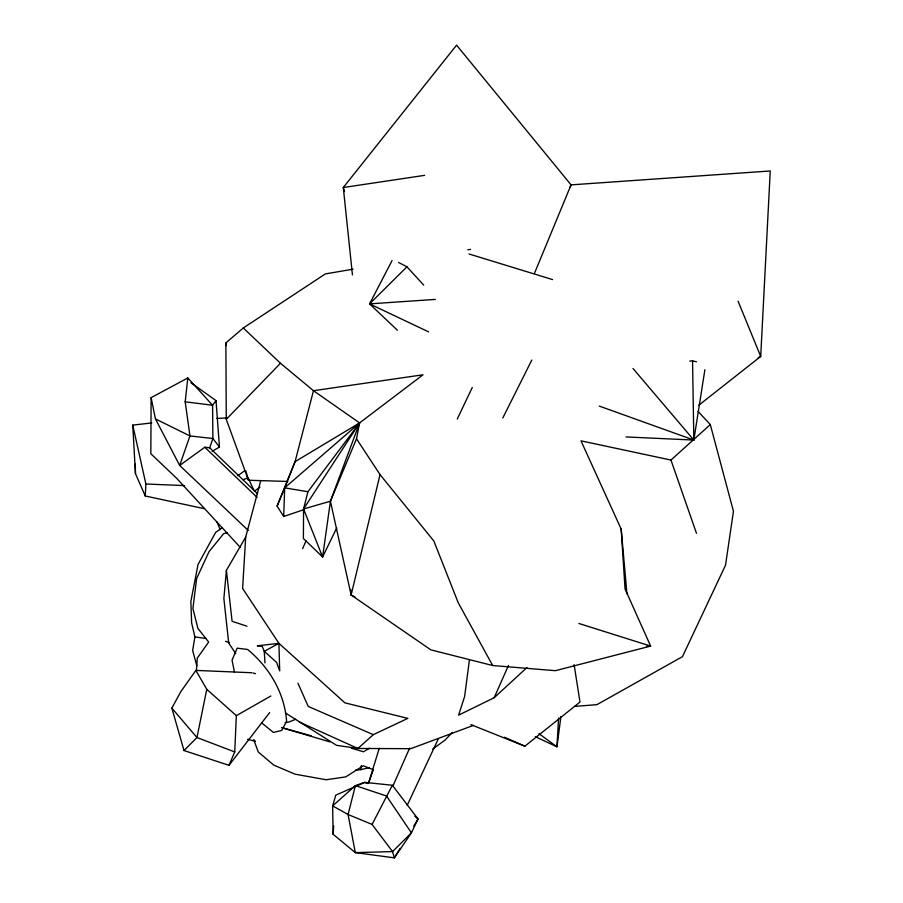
<?xml version="1.0" encoding="UTF-8"?>
<svg xmlns="http://www.w3.org/2000/svg" width="903" height="903" viewBox="0 0 903 903"><rect width="100%" height="100%" fill="white"/><g stroke="black" fill="none" stroke-linecap="round" stroke-linejoin="round"><path stroke-width="1.35" d="M257.411 493.659L209.71 447.809L212.894 438.542L212.577 405.233L187.801 377.985L151.117 397.647L150.835 453.757L176.604 478.251L240.39 547.5M287.843 481.457L248.472 480.249L226.269 419.331L225.874 342.914L243.302 327.958L280.472 363.266L313.476 390.706L423.022 374.79L359.586 422.92L307.923 491.729L303.566 508.953L303.397 538.515L322.608 556.959L336.751 527.883M283.689 516.471L284.682 487.834L295.067 461.681L313.476 390.706L359.586 422.92L356.504 438.813L330.43 501.221L322.608 556.959L303.566 508.953L359.586 422.92L295.067 461.681L277.097 506.075L283.689 516.471L303.408 509.823M229.001 765.326L234.735 751.928L236.349 715.661L206.776 689.316L195.883 670.41L180.803 691.63L171.863 708.144L183.998 750.528L229.001 765.326L269.681 712.546M204.01 508.626L145.281 495.984L145.88 483.997L132.752 425.099L151.817 422.943M558.596 718.111L556.959 746.826L535.355 736.713M260.809 480.452L245.695 537.082L242.614 588.474L278.914 643.342L344.912 702.85L407.84 718.37L373.311 734.658L357.938 748.485L336.503 745.314L285.404 712.941M333.128 834.259L332.643 805.894L355.398 785.61L364.744 782.37L392.353 785.26L418.033 818.987L411.418 832.837L394.329 857.85L355.308 852.613L333.128 834.259L333.692 825.884M196.335 671.584L197.294 658.118L208.649 642.067L197.892 628.364L192.903 608.577L196.628 578.507L209.033 551.654L223.617 533.707L227.522 532.522M245.695 537.082L226.393 570.391L223.876 598.599L228.707 643.094L235.796 653.625M248.201 530.411L179.674 465.463L189.946 435.923L185.194 401.824L187.801 377.985M469.413 659.98L464.627 696.484L458.611 715.131L494.189 697.714L527.025 667.475M560.932 716.497L556.959 746.826L539.035 733.676M355.455 770.135L360.794 769.683L361.369 765.496M626.016 436.939L693.831 440.054L704.882 369.756M222.431 527.634L215.715 532.296L198.039 564.465L190.86 601.522L191.628 622.878L194.901 636.931L192.632 650.453L196.843 665.838M206.776 689.316L196.967 737.537L183.998 750.528M356.504 438.813L380.039 474.594L351.132 595.032L430.866 649.867L492.666 665.522L555.379 670.692L650.634 646.085L625.045 588.925L621.196 529.135L580.99 440.845L670.963 460.056L710.3 424.568L698.008 411.339M368.548 783.206L379.204 748.373M368.548 783.003L373.221 770.045M354.935 596.86L351.132 595.032L330.43 501.221L359.586 422.92L284.682 487.834L277.097 506.075M570.041 187.474L571.057 184.867L456.579 45.15L343.298 187.519L352.452 274.941M534.678 272.83L571.057 184.867L770.248 170.972L760.71 356.437L698.911 405.131M302.618 548.663L306.004 540.908M392.782 786.332L409.691 748M494.189 697.714L508.445 665.466M438.384 738.722L407.197 805.341M457.257 419.037L472.28 387.489M502.802 417.965L531.799 360.071M400.074 848.425L394.329 857.85L392.557 851.585L372.081 824.439L392.353 785.26M397.365 330.216L369.575 303.871L392.06 260.595M413.721 826.053L418.033 818.987L414.849 816.21M190.951 382.725L216.02 400.605L212.577 405.233L185.194 401.824M452.347 732.423L444.795 740.313L432.706 749.027M226.269 419.331L280.472 363.266M428.598 331.875L369.575 303.871L406.948 266.814L423.699 285.1M470.881 724.624L524.846 746.205L579.986 702.082L574.116 664.653M254.511 491.164L259.962 487.123M237.884 475.678L244.634 470.768M209.71 447.809L204.8 447.233L179.674 465.463L155.463 418.936L151.117 397.647M243.302 327.958L325.407 273.891L353.062 269.184M369.541 748.215L363.48 751.77L351.402 748.203M212.194 451.286L219.463 447.041L216.02 400.605M236.349 715.661L270.877 695.987M278.914 643.342L257.265 645.826L262.163 646.255L264.263 651.323L276.566 662.362L279.704 670.918L278.914 643.342L264.263 651.323L264.974 662.937M758.193 357.667L760.71 356.437L738.09 301.23M295.608 719.262L289.152 721.96L285.235 722.637M473.465 725.369L410.775 748.677L357.938 748.485L299.277 721.994M242.952 479.719L248.156 477.868L253.935 490.442M303.566 508.953L330.43 501.221M360.794 769.683L369.338 767.618M467.833 249.792L470.598 249.363M424.636 175.351L343.298 187.519L344.517 191.56M689.768 361.065L692.556 360.816L696.518 361.843M646.514 646.424L650.634 646.085L578.902 623.488M574.522 706.406L596.906 704.667L682.454 656.662L725.515 565.21L733.45 511.267L710.3 424.568M369.575 303.871L435.336 299.412M216.889 418.405L226.676 417.976M145.88 483.997L184.697 485.6M195.883 670.41L251.892 672.746M194.901 636.931L206.019 638.5M284.682 487.834L307.923 491.729M253.1 673.051L255.526 673.661M247.636 739.286L254.194 741.036L258.281 752.007L273.778 765.112L295.021 774.164L326.164 779.752L345.725 776.896L363.243 765.778L373.221 769.683M281.623 727.513L311.275 735.832M281.578 727.637L329.922 741.882M468.996 253.969L552.557 279.58M225.479 641.333L229.385 642.575M246.959 626.208L232.094 621.309L226.393 570.391M599.276 406.079L693.831 440.054L692.556 360.816M234.735 751.928L196.967 737.537L171.863 708.144M372.081 824.439L348.073 814.506L332.643 805.894L335.781 795.159L364.744 782.37L367.216 783.533M373.311 734.658L308.25 706.451L297.934 683.21M504.484 737.209L524.846 746.205M155.463 418.936L189.946 435.923L212.894 438.542L219.463 447.041M398.629 262.468L406.948 266.814M261.644 722.885L273.406 732.435L281.804 730.403L286.612 721.192C284.513 692.917 269.275 667.34 247.648 649.483L237.162 648.151L232.048 660.183L234.498 672.306M204.8 447.233L257.073 497.339M253.732 739.625L255.47 741.465M633.003 368.492L693.831 440.054M380.039 474.594L433.846 541.01L458.205 602.685L492.666 665.522M133.294 427.627L132.752 425.099L135.473 473.691L145.281 495.984M217.002 521.945L220.197 529.655M670.963 460.056L696.484 533.312M245.797 470.768L248.472 480.249M225.874 342.914L226.235 345.623M621.196 529.135L626.93 593.745M350.703 589.456L351.132 595.032M135.269 464.097L135.473 473.691M355.398 785.61L348.073 814.506L355.308 852.613L392.557 851.585L411.418 832.837L386.507 795.995L355.398 785.61"/></g></svg>
